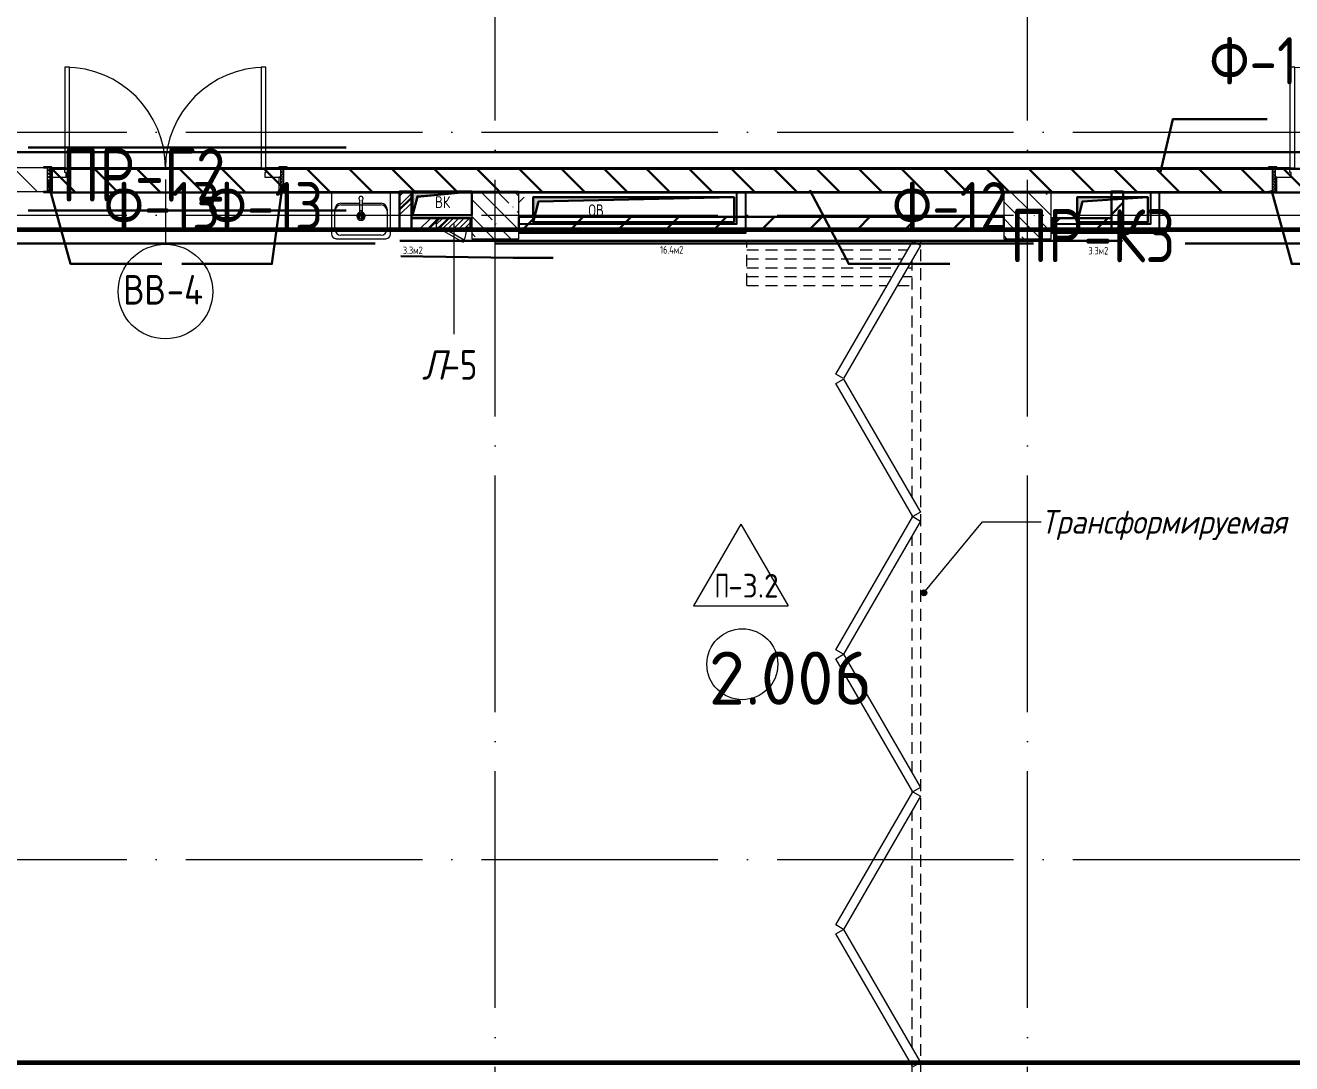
# Model space of a CAD drawing. Header units: millimetres. Extents: x -592259 to 288321, y -552984 to 293768.
# Drawn here: x 54474 to 65184, y -78495 to -69716 of the extents above; entities that cross this region are included whole.
import ezdxf

# ---------------------------------------------------------------- set-up
doc = ezdxf.new("R2010")
doc.units = ezdxf.units.MM
doc.linetypes.add('200_ШТРИХ__ш1_п0_6_', pattern=[160, 100, -60])
doc.linetypes.add('ADSK_Линия сетки', pattern=[2500, 2000, -250, 0, -250])
for name, color, linetype, lineweight in [('0) блоки', 6, 'Continuous', 30), ('0.3) ПГП 6 вып', 4, 'Continuous', 30), ('2)Фарх готовы', 3, 'Continuous', 30), ('2)Фархверки', 40, 'Continuous', 30), ('3) Перемычки готовы', 3, 'Continuous', 30), ('4) Штукатурка', 6, 'Continuous', 30), ('4.6) Швы', 6, 'Continuous', 30), ('4.7) Штук. 6 вып.', 6, 'Continuous', 30), ('6.1) Шпаклевка 5 вып.', 160, 'Continuous', 60), ('A-AREA-____-IDEN', 250, 'Continuous', 9), ('A-DETL-GENF-OTLN', 250, 'Continuous', 5), ('A-DOOR-____-IDEN', 250, 'Continuous', 9), ('A-DOOR-____-MCUT', 250, 'Continuous', 5), ('A-DOOR-____-OTLN', 250, 'Continuous', 5), ('A-DOOR-FRAM-MCUT', 250, 'Continuous', 5), ('A-DOOR-FRAM-OTLN', 250, 'Continuous', 5), ('A-FLOR-____-IDEN', 250, 'Continuous', 9), ('A-FLOR-____-OTLN', 250, 'Continuous', 9), ('A-GENM-____-MCUT', 250, 'Continuous', 25), ('A-GENM-____-OTLN', 250, 'Continuous', 9), ('A-GLAZ-____-OTLN', 250, 'Continuous', 5), ('A-WALL-____-MCUT', 250, 'Continuous', 13), ('A-WALL-____-PATT', 250, 'Continuous', 13), ('G-____-____-TEXT', 250, 'Continuous', 9), ('P-SANR-FIXT-OTLN', 250, 'Continuous', 9), ('S-COLS-____-MCUT', 250, 'Continuous', 25), ('S-COLS-____-OTLN', 250, 'Continuous', 9), ('S-GRID-____-OTLN', 250, 'Continuous', 9), ('КР_Отверстия_ВК', 250, 'Continuous', 30), ('КР_Отверстия_ОВ', 250, 'Continuous', 30), ('ОВ_Корр_отв_27.10.2025', 250, 'Continuous', 30)]:
    doc.layers.add(name, color=color, linetype=linetype, lineweight=lineweight)
doc.styles.add('GOST Common_1', font='', dxfattribs={"width": 0.9, "height": 250})
doc.styles.add('ISOCPEUR', font='isocpeur.ttf', dxfattribs={"width": 0.8, "height": 100})
doc.styles.add('ISOCPEUR_1', font='isocpeur.ttf', dxfattribs={"width": 0.9, "height": 250})
doc.styles.add('ISOCPEUR_2', font='isocpeur.ttf', dxfattribs={"height": 160})
doc.styles.add('ISOCPEUR_I', font='isocpeui.ttf', dxfattribs={"width": 0.9, "height": 12.5})
doc.styles.add('ISOCPEUR_I_1', font='ГОСТ тип А.ttf', dxfattribs={"height": 2500})
doc.styles.add('А3', font='ГОСТ тип А.ttf')
doc.styles.get('GOST Common_1').set_extended_font_data('GOST Common')
pattern_1 = [(45, (-601.3, -122294.8), (-224.5064, 224.5064), []), (45, (-521.92, -122294.8), (0, 449.0128), []), (45, (-680.67, -122294.8), (0, 449.0128), [])]

# ---------------------------------------------------------------- blocks, each defined once
blk = doc.blocks.new('Раковина_АИ_3D_Рен_МГН_Santek Neo 50 - Раковина 500x400x170-V6-АР1_Маркировочный план 2 этажа С1')
at = {"layer": 'P-SANR-FIXT-OTLN', "lineweight": 5}
for p, q in [((-250, 25), (-250, -335)), ((250, -335), (250, 25)), ((-170, -75), (-10, -75)), ((-170, -90), (170, -90)), ((-10, -167), (-10, -50)), ((10, -50), (10, -167)), ((10, -75), (170, -75)), ((-220, -295), (-220, -125)), ((-220, -295), (-220, -140)), ((35, -185), (-35, -185)), ((-10, -167), (10, -167)), ((-6, -137), (-7, -137)), ((-7, -137), (-7, -137)), ((-6, -137), (6, -137)), ((0, -150), (0, -220)), ((7, -137), (6, -137)), ((7, -137), (7, -137)), ((220, -125), (220, -295)), ((220, -140), (220, -295)), ((-210, -375), (210, -375)), ((170, -345), (-170, -345)), ((170, -345), (-170, -345))]:
    blk.add_line(p, q, dxfattribs=at)
for centre, radius, start, end in [((-170, -125), 50, 90, 180), ((-170, -140), 50, 90, 180), ((0, -35), 18, 360, 180), ((0, -35), 18, 180, 250.809), ((0, -35), 18, 289.191, 360), ((0, -35), 18, 295.1932, 300), ((0, -35), 18, 309.9994, 315), ((0, -35), 18, 324.9997, 330), ((170, -125), 50, 0, 90), ((170, -140), 50, 0, 90), ((0, -185), 35, 0, 180), ((0, -185), 35, 106.6727, 180), ((0, -185), 35, 180, 0), ((0, -185), 35, 180, 360), ((0, -185), 23, 360, 180), ((0, -185), 23, 115.3299, 180), ((0, -185), 23, 180, 360), ((0, -185), 23, 180, 360), ((0, -185), 35, 0, 73.3273), ((0, -185), 23, 360, 64.6701), ((-170, -295), 50, 180, 270), ((-170, -295), 50, 180, 270), ((170, -295), 50, 270, 0), ((170, -295), 50, 270, 0), ((-210, -335), 40, 180, 270), ((210, -335), 40, 270, 0)]:
    blk.add_arc(centre, radius, start, end, dxfattribs=at)
for points in [[(-6, -52), (-6, -52), (-6, -52), (-6, -52)], [(6, -52), (6, -52), (6, -52), (6, -52)]]:
    blk.add_open_spline(points, degree=3, dxfattribs=at)
blk = doc.blocks.new('Сифон Orio для МГН - Сифон бутылочный-V7-АР1_Маркировочный план 2 этажа С1')
at = {"layer": 'P-SANR-FIXT-OTLN', "lineweight": 5}
for start, end in [(90, 233.7432), (165, 233.7432), (165, 233.7432), (165, 180), (105, 135), (105, 135), (306.2568, 90), (345, 75), (345, 75), (45, 75), (345, 15), (195, 233.7432), (306.2568, 315), (306.2568, 315), (306.2568, 315)]:
    blk.add_arc((0, 0), 16, start, end, dxfattribs=at)
blk = doc.blocks.new('DOR__перегородка__Прямоугольная - Вн_ДПГ_7050х3880h-31766879-АР1_Маркировочный план 2 этажа С1')
at = {"layer": 'A-DOOR-____-OTLN', "linetype": '200_ШТРИХ__ш1_п0_6_'}
for p, q in [((-150, 0), (-7200, 0)), ((-7200, -1474), (-7200, 0)), ((-7190, -75), (-7200, -75)), ((-5030, -75), (-7040, -75)), ((-6975, -112), (-6975, -75)), ((-6900, -156), (-6900, -75)), ((-6825, -199), (-6825, -75)), ((-4859, -75), (-4880, -75)), ((-2704, -75), (-4709, -75)), ((-2533, -75), (-2554, -75)), ((-377, -75), (-2383, -75)), ((-150, -75), (-227, -75)), ((-150, -75), (-150, 0)), ((-7125, -1474), (-7125, -112)), ((-7050, -1474), (-7050, -155)), ((-6975, -1474), (-6975, -199)), ((-6900, -1474), (-6900, -242)), ((-6825, -1474), (-6825, -285)), ((-6825, -1474), (-7200, -1474))]:
    blk.add_line(p, q, dxfattribs=at)
at = {"layer": 'A-DOOR-FRAM-MCUT'}
for p, q in [((-7200, -69), (-7162, -4)), ((-6074, -719), (-7200, -69)), ((-7162, -4), (-6037, -654)), ((-6033, -654), (-4907, -4)), ((-4870, -69), (-5996, -719)), ((-4907, -4), (-4870, -69)), ((-4870, -69), (-4832, -4)), ((-3744, -719), (-4870, -69)), ((-4832, -4), (-3707, -654)), ((-3707, -654), (-2581, -4)), ((-2543, -69), (-3669, -719)), ((-2581, -4), (-2543, -69)), ((-2543, -69), (-2506, -4)), ((-1418, -719), (-2543, -69)), ((-2506, -4), (-1380, -654)), ((-1380, -654), (-254, -4)), ((-217, -69), (-1343, -719)), ((-254, -4), (-217, -69)), ((-6037, -654), (-6074, -719)), ((-5996, -719), (-6033, -654)), ((-3707, -654), (-3744, -719)), ((-3669, -719), (-3707, -654)), ((-1380, -654), (-1418, -719)), ((-1343, -719), (-1380, -654))]:
    blk.add_line(p, q, dxfattribs=at)
blk = doc.blocks.new('Дверь_СКБ_2Ст_Внутренняя1 - Н_ВВ-4_2000x2600h_Фрамуга сверху-42096474-АР1_Маркировочный план 2 этажа С1')
at = {"layer": 'A-DOOR-____-OTLN'}
h = blk.add_hatch(dxfattribs=at)
h.set_pattern_fill('FP_14', color=256, style=0, pattern_type=2)
h.set_pattern_definition([(135, (1301.41, 164.685), (-14.1421, -14.1421), []), (225, (1301.41, 164.685), (14.1421, -14.1421), [])])
h.paths.add_polyline_path([(1012.5, -100), (1012.5, 100), (987.5, 100), (987.5, -100)])
at = {"layer": 'A-DOOR-FRAM-OTLN'}
h = blk.add_hatch(dxfattribs=at)
h.set_pattern_fill('FP_15', color=256, style=0, pattern_type=2)
h.set_pattern_definition([(45, (-821.384, 164.685), (-14.1421, 14.1421), []), (135, (-821.384, 164.685), (-14.1421, -14.1421), [])])
h.paths.add_polyline_path([(-962.5, -100), (-962.5, 100), (-987.5, 100), (-987.5, -100)])
at = {"layer": 'A-DOOR-____-MCUT'}
for p, q in [((-837.5, 950), (-837.5, 100)), ((-797.5, 950), (-837.5, 950)), ((-797.5, 100), (-797.5, 950)), ((862.5, 950), (822.5, 950)), ((822.5, 950), (822.5, 100)), ((862.5, 100), (862.5, 950)), ((-837.5, 100), (-797.5, 100)), ((822.5, 100), (862.5, 100))]:
    blk.add_line(p, q, dxfattribs=at)
at = {"layer": 'A-DOOR-____-OTLN'}
for centre, start, end in [((-837.5, 100), 0, 90), ((862.5, 100), 90, 180)]:
    blk.add_arc(centre, 850, start, end, dxfattribs=at)
at = {"layer": 'A-DOOR-FRAM-MCUT'}
for p, q in [((-947.5, 108), (-1017.5, 108)), ((-1017.5, 108), (-1017.5, 100)), ((-947.5, 100), (-947.5, 108)), ((1042.5, 108), (972.5, 108)), ((972.5, 108), (972.5, 100)), ((1042.5, 100), (1042.5, 108)), ((-1017.5, 100), (-947.5, 100)), ((-962.5, 100), (-987.5, 100)), ((-987.5, 100), (-987.5, -100)), ((-837.5, 100), (-962.5, 100)), ((-962.5, 100), (-962.5, 20)), ((-962.5, -100), (-962.5, 100)), ((-947.5, 100), (-962.5, 100)), ((-962.5, 100), (-962.5, 99)), ((-962.5, 99), (-947.5, 99)), ((-962.5, 20), (-827.5, 20)), ((-947.5, 20), (-962.5, 20)), ((-962.5, 20), (-962.5, -100)), ((-947.5, 99), (-947.5, 100)), ((-947.5, -100), (-947.5, 20)), ((-837.5, 60), (-837.5, 100)), ((-827.5, 60), (-837.5, 60)), ((-827.5, 20), (-827.5, 60)), ((862.5, 60), (852.5, 60)), ((852.5, 60), (852.5, 20)), ((852.5, 20), (987.5, 20)), ((862.5, 100), (862.5, 60)), ((987.5, 100), (862.5, 100)), ((987.5, 100), (972.5, 100)), ((972.5, 100), (972.5, 99)), ((972.5, 100), (1042.5, 100)), ((972.5, 99), (987.5, 99)), ((987.5, 20), (972.5, 20)), ((972.5, 20), (972.5, -100)), ((987.5, 20), (987.5, 100)), ((1012.5, 100), (987.5, 100)), ((987.5, 100), (987.5, -100)), ((987.5, 99), (987.5, 100)), ((987.5, -100), (987.5, 20)), ((1012.5, -100), (1012.5, 100)), ((-947.5, -100), (-1017.5, -100)), ((-1017.5, -100), (-1017.5, -108)), ((-987.5, -100), (-962.5, -100)), ((-962.5, -100), (-947.5, -100)), ((-947.5, -108), (-947.5, -100)), ((972.5, -100), (987.5, -100)), ((1042.5, -100), (972.5, -100)), ((972.5, -100), (972.5, -108)), ((987.5, -100), (1012.5, -100)), ((1042.5, -108), (1042.5, -100)), ((-1017.5, -108), (-947.5, -108)), ((972.5, -108), (1042.5, -108))]:
    blk.add_line(p, q, dxfattribs=at)
blk = doc.blocks.new('_Wn_-As_OpeningMEP_floor__Rectangular - _Wn_-As_OpeningMEP_floor__Rectangular-32466847-АР1_Маркировочный план 2 этажа С1')
at = {"layer": 'A-DETL-GENF-OTLN'}
for p, q in [((-250, -50), (-212, 112)), ((-212, 112), (250, 150))]:
    blk.add_line(p, q, dxfattribs=at)
blk = doc.blocks.new('BSC_Колонна _Прямоугольная - 400x400-V32-АР1_Маркировочный план 2 этажа С1')
at = {"layer": 'S-COLS-____-OTLN', "lineweight": 5}
h = blk.add_hatch(dxfattribs=at)
h.set_pattern_fill('FP_35', color=256, style=0, pattern_type=2)
h.set_pattern_definition([(135, (-59050, -50975), (-142.5619, -142.5619), []), (135, (-58907.44, -50975), (-142.5619, -142.5619), [252.016, -50.403, 3.353, -47.05])])
h.paths.add_polyline_path([(-200, -200), (200, -200), (200, 200), (-200, 200), (-200, -125)])
at = {"layer": 'S-COLS-____-MCUT', "lineweight": 5}
for p, q in [((200, 200), (-200, 200)), ((-200, 200), (-200, -25)), ((200, -200), (200, 200)), ((-200, -25), (-200, -122)), ((-200, -125), (-200, -200)), ((-200, -200), (200, -200))]:
    blk.add_line(p, q, dxfattribs=at)
blk = doc.blocks.new('BSC_Колонна _Прямоугольная - 400x400-V33-АР1_Маркировочный план 2 этажа С1')
at = {"layer": 'S-COLS-____-OTLN', "lineweight": 5}
h = blk.add_hatch(dxfattribs=at)
h.set_pattern_fill('FP_36', color=256, style=0, pattern_type=2)
h.set_pattern_definition([(135, (-63550, -50975), (-142.5619, -142.5619), []), (135, (-63407.44, -50975), (-142.5619, -142.5619), [252.016, -50.403, 3.353, -47.05])])
h.paths.add_polyline_path([(-200, -200), (200, -200), (200, 200), (-200, 200)])
at = {"layer": 'S-COLS-____-MCUT', "lineweight": 5}
for p, q in [((200, 200), (-200, 200)), ((-200, 200), (-200, -200)), ((200, -200), (200, 200)), ((-200, -200), (200, -200))]:
    blk.add_line(p, q, dxfattribs=at)
blk = doc.blocks.new('АР_Люк - ЛРС_ВК_300х400_внутренний_RAL 9003-42734016-АР1_Маркировочный план 2 этажа С1')
at = {"layer": 'A-DOOR-____-OTLN'}
h = blk.add_hatch(dxfattribs=at)
h.set_pattern_fill('FP_53', color=256, style=0, pattern_type=2)
h.set_pattern_definition([(45, (125, 0), (-22.6274, 22.6274), [])])
h.paths.add_polyline_path([(275, 50), (-25, 50), (-25, -50), (275, -50)])
at = {"layer": 'A-DETL-GENF-OTLN'}
for p, q in [((275, 50), (-25, 50)), ((-25, 50), (-25, -50)), ((275, -50), (275, 50)), ((-25, -50), (275, -50))]:
    blk.add_line(p, q, dxfattribs=at)
at = {"layer": 'A-DOOR-____-MCUT', "lineweight": 5}
for p, q in [((48, 155), (38, 138)), ((38, 138), (220, 33)), ((230, 50), (48, 155)), ((20, 50), (-15, 50)), ((-15, 50), (-15, 30)), ((-15, 30), (20, 30)), ((20, 30), (20, 50)), ((220, 33), (230, 50)), ((265, 50), (230, 50)), ((230, 50), (230, 30)), ((230, 30), (265, 30)), ((265, 30), (265, 50))]:
    blk.add_line(p, q, dxfattribs=at)
blk.add_arc((230, 50), 210, 150, 180, dxfattribs=at)
at = {"layer": 'A-DOOR-____-OTLN'}
blk.add_line((230, 50), (48, 155), dxfattribs=at)
blk = doc.blocks.new('ASML_АР_Отделка Люка - ВО Отделка люков_Грунтовка 0_Шпатлевка 0_Окраска 0_0-42467640-АР1_Маркировочный план 2 этажа С1')
at = {"layer": 'A-GENM-____-MCUT', "lineweight": 5}
for p, q in [((-140, 3), (-150, 3)), ((-150, 3), (-150, 0)), ((65, 3), (-105, 3)), ((150, 3), (140, 3)), ((150, 0), (150, 3)), ((-150, 0), (-140, 0)), ((-105, 0), (70, 0)), ((103, 0), (105, 0)), ((140, 0), (150, 0))]:
    blk.add_line(p, q, dxfattribs=at)
blk = doc.blocks.new('AAR_СКБ_Марка_Перекрытия - Марка пола-17325028-АР1_Маркировочный план 2 этажа С1')
at = {"layer": 'A-FLOR-____-IDEN'}
for p, q in [((0, 6.93), (-4, 0)), ((0, 6.93), (4, 0)), ((-4, 0), (4, 0))]:
    blk.add_line(p, q, dxfattribs=at)
blk = doc.blocks.new('AAR_СКБ_Марка_Помещения_мал - Номер-28977439-АР1_Маркировочный план 2 этажа С1')
at = {"layer": 'A-AREA-____-IDEN'}
blk.add_circle((-0.03, 0), 3, dxfattribs=at)
blk = doc.blocks.new('ADSK_Марка_Дверь - Типоразмер_ADSK_Марка-30565456-АР1_Маркировочный план 2 этажа С1')
at = {"layer": 'A-DOOR-____-IDEN'}
blk.add_circle((0, 0), 4, dxfattribs=at)
blk = doc.blocks.new('*U2812')
at = {"linetype": 'ByBlock', "lineweight": -2, "ltscale": 5}
h = blk.add_hatch(color=0, dxfattribs=at)
h.dxf.hatch_style = 1
h.paths.add_polyline_path([(92, -73), (3400, 0), (0, 0), (0, -420)])
at = {"color": 0, "linetype": 'ByBlock', "lineweight": -2, "ltscale": 5}
blk.add_lwpolyline([(0, 0), (3400, 0), (3400, -420), (0, -420)], close=True, dxfattribs=at)
blk.add_lwpolyline([(3400, 0), (92, -73), (0, -420)], dxfattribs=at)
blk = doc.blocks.new('*U2813')
at = {"linetype": 'ByBlock', "lineweight": -2, "ltscale": 5}
h = blk.add_hatch(color=0, dxfattribs=at)
h.dxf.hatch_style = 1
h.paths.add_polyline_path([(92, -73), (1200, 0), (0, 0), (0, -420)])
at = {"color": 0, "linetype": 'ByBlock', "lineweight": -2, "ltscale": 5}
blk.add_lwpolyline([(0, 0), (1200, 0), (1200, -420), (0, -420)], close=True, dxfattribs=at)
blk.add_lwpolyline([(1200, 0), (92, -73), (0, -420)], dxfattribs=at)
blk = doc.blocks.new('*U2808')
at = {"linetype": 'ByBlock', "lineweight": -2, "ltscale": 5}
h = blk.add_hatch(color=0, dxfattribs=at)
h.dxf.hatch_style = 1
h.paths.add_polyline_path([(82, -93), (1000, 0), (0, 0), (0, -400)])
at = {"color": 0, "linetype": 'ByBlock', "lineweight": -2, "ltscale": 5}
blk.add_lwpolyline([(0, 0), (1000, 0), (1000, -400), (0, -400)], close=True, dxfattribs=at)
blk.add_lwpolyline([(1000, 0), (82, -93), (0, -400)], dxfattribs=at)

msp = doc.modelspace()

# ---------------------------------------------------------------- hatches: boundary and pattern name
at = {"layer": '0) блоки'}
h = msp.add_hatch(dxfattribs=at)
h.set_pattern_fill('ANSI31', color=256, scale=80, angle=90)
h.set_pattern_definition([(135, (54698.7, -70927.8), (-179.605, -179.605), [])])
h.paths.add_polyline_path([(66979.3078, -71127.7883), (54698.7078, -71127.7883), (54698.7078, -70927.7883), (66979.3078, -70927.7883)])
at = {"layer": '0.3) ПГП 6 вып'}
h = msp.add_hatch(dxfattribs=at)
h.set_pattern_fill('ANSI31', color=4, scale=90)
h.paths.add_polyline_path([(57638.6859, -71444.7878), (57738.6859, -71444.7878), (57738.6859, -71119.7883), (57638.6859, -71119.7883)])
h = msp.add_hatch(dxfattribs=at)
h.set_pattern_fill('ANSI31', color=4, scale=90)
h.paths.add_polyline_path([(63758.7298, -71444.7878), (63658.7298, -71444.7878), (63658.7298, -71119.7883), (63758.7298, -71119.7883)])
h = msp.add_hatch(dxfattribs=at)
h.set_pattern_fill('ANSI31', color=4, scale=90)
h.paths.add_polyline_path([(57738.6859, -71444.7878), (58238.7078, -71444.7878), (58238.7078, -71344.7878), (57738.6859, -71344.7878)])
h = msp.add_hatch(dxfattribs=at)
h.set_pattern_fill('ANSI31', color=4, scale=90)
h.paths.add_polyline_path([(58648.7078, -71435.7872), (62748.7078, -71435.7872), (62748.7078, -71335.7872), (58648.7078, -71335.7872)])
h = msp.add_hatch(dxfattribs=at)
h.set_pattern_fill('ANSI31', color=4, scale=90)
h.paths.add_polyline_path([(63658.7298, -71444.7878), (63158.7078, -71444.7878), (63158.7078, -71344.7878), (63658.7298, -71344.7878)])
at = {"layer": 'A-WALL-____-PATT', "lineweight": 15, "true_color": 0x000000}
h = msp.add_hatch(dxfattribs=at)
h.set_pattern_fill('FP_7', color=18, style=0, pattern_type=2)
h.set_pattern_definition(pattern_1)
h.paths.add_polyline_path([(57738.6859, -71444.7878), (57738.6859, -71119.7883), (57638.6859, -71119.7883), (57638.6859, -71444.7878)])
h = msp.add_hatch(dxfattribs=at)
h.set_pattern_fill('FP_4', color=18, style=0, pattern_type=2)
h.set_pattern_definition([(45, (-601.3, -122294.8), (-251.4472, 251.4472), []), (45, (-601.3, -121913.8), (-251.4472, 251.4472), [])])
h.paths.add_polyline_path([(58648.7078, -71429.7883), (58768.7078, -71429.7883), (58768.7078, -71169.7883), (58648.7078, -71169.7883)])
h = msp.add_hatch(dxfattribs=at)
h.set_pattern_fill('FP_7', color=18, style=0, pattern_type=2)
h.set_pattern_definition(pattern_1)
h.paths.add_polyline_path([(57738.6859, -71444.7878), (57948.6859, -71444.7878), (57948.6859, -71441.7878), (57958.6859, -71441.3395), (57958.6859, -71424.7878), (57993.6859, -71424.7878), (57993.6859, -71441.7878), (57995.418, -71441.7878), (58003.6859, -71427.4672), (58028.4898, -71441.7878), (58203.6859, -71441.7878), (58203.6859, -71424.7878), (58238.6859, -71424.7878), (58238.6859, -71344.7878), (57738.6859, -71344.7878), (57738.6859, -71441.7878)])
at = {"layer": 'G-____-____-TEXT', "true_color": 0x000000}
h = msp.add_hatch(color=18, dxfattribs=at)
edge = h.paths.add_edge_path()
edge.add_arc((62073.7178, -74513.5839), 25, 0, 360)

# ---------------------------------------------------------------- linework, layer by layer
at = {"color": 18, "true_color": 0x000000}
for points in [[(58649.708, -71394.5984), (60492.4369, -71394.5984), (60492.437, -71119.788)], [(58649.708, -71469.5984), (60567.4369, -71469.5984), (60567.437, -71119.788)]]:
    msp.add_lwpolyline(points, dxfattribs=at)
at = {"color": 18, "true_color": 0x000000, "elevation": -236}
for points in [[(63148.7078, -71394.5984), (63992.4369, -71394.5984), (63992.437, -71119.788)], [(63148.7078, -71469.5984), (64067.4369, -71469.5984), (64067.437, -71119.788)]]:
    msp.add_lwpolyline(points, dxfattribs=at)
at = {"layer": '0) блоки'}
msp.add_lwpolyline([(66979.3078, -71127.7883), (54698.7078, -71127.7883), (54698.7078, -70927.7883), (66979.3078, -70927.7883)], close=True, dxfattribs=at)
at = {"layer": '0.3) ПГП 6 вып'}
for points in [[(57638.6859, -71444.7878), (57738.6859, -71444.7878), (57738.6859, -71119.7883), (57638.6859, -71119.7883)], [(63758.7298, -71444.7878), (63658.7298, -71444.7878), (63658.7298, -71119.7883), (63758.7298, -71119.7883)], [(57738.6859, -71444.7878), (58238.7078, -71444.7878), (58238.7078, -71344.7878), (57738.6859, -71344.7878)], [(58648.7078, -71435.7872), (62748.7078, -71435.7872), (62748.7078, -71335.7872), (58648.7078, -71335.7872)], [(63658.7298, -71444.7878), (63158.7078, -71444.7878), (63158.7078, -71344.7878), (63658.7298, -71344.7878)]]:
    msp.add_lwpolyline(points, close=True, dxfattribs=at)
at = {"layer": '2)Фарх готовы'}
for points in [[(64075.3347, -70954.7497), (64178.8606, -70507.783), (64277.5803, -70507.783), (64977.5803, -70507.783)], [(54664.4801, -71038.7833), (54857.0696, -71732.3145), (54927.2448, -71732.3145), (55627.2448, -71732.3145)], [(65013.1725, -71110.623), (65184.6352, -71732.3145), (65219.4554, -71732.3145), (65919.4554, -71732.3145)]]:
    msp.add_lwpolyline(points, dxfattribs=at)
at = {"layer": '2)Фархверки'}
for points in [[(56645.0986, -71092.9163), (56559.2059, -71732.3145), (56497.3632, -71732.3145), (55797.3632, -71732.3145)], [(61107.7757, -71110.0948), (61437.6675, -71732.3145), (61593.9034, -71732.3145), (62293.9034, -71732.3145)]]:
    msp.add_lwpolyline(points, dxfattribs=at)
at = {"layer": '4) Штукатурка'}
for p, q in [((32161.2872, -70787.3863), (68202.3341, -70787.3863)), ((54374.2071, -71558.9998), (57433.8383, -71558.9998)), ((58448.7078, -71558.9998), (62999.7758, -71558.9998)), ((64282.0672, -71558.9998), (67776.9742, -71558.9998))]:
    msp.add_line(p, q, dxfattribs=at)
at = {"layer": '4.6) Швы'}
for points in [[(54498.6877, -70747.6795), (57187.5318, -70747.6795)], [(54498.6877, -71280.0809), (57187.5318, -71280.0809)], [(57649.3919, -71666.8773), (58599.8769, -71680.278), (58939.1437, -71682.3969)]]:
    msp.add_lwpolyline(points, dxfattribs=at)
at = {"layer": '4.7) Штук. 6 вып.'}
msp.add_lwpolyline([(57641.6437, -71538.7711), (63754.5073, -71538.7711)], dxfattribs=at)
at = {"layer": '6.1) Шпаклевка 5 вып.'}
msp.add_lwpolyline([(54254.9564, -78485.1376), (68368.7064, -78485.1376), (68368.7064, -71445.7878), (54254.9564, -71445.7878)], close=True, dxfattribs=at)
at = {"layer": 'A-DOOR-____-IDEN', "color": 18, "true_color": 0x000000}
for p, q in [((55658.7078, -71019.7883), (55658.7078, -71566.9021)), ((58098.6859, -71394.7878), (58098.6859, -72328.2721))]:
    msp.add_line(p, q, dxfattribs=at)
at = {"layer": 'A-FLOR-____-OTLN', "color": 18, "lineweight": 5, "true_color": 0x000000}
for p, q in [((56468.7078, -70919.7883), (54848.7078, -70919.7883)), ((54848.7078, -70919.7883), (56468.7078, -70919.7883)), ((57748.7078, -71319.7878), (57748.7078, -71119.7883)), ((58248.7078, -71319.7878), (57748.7078, -71319.7878))]:
    msp.add_line(p, q, dxfattribs=at)
at = {"layer": 'A-WALL-____-MCUT', "color": 18, "lineweight": 15, "true_color": 0x000000}
for p, q in [((54628.7078, -70919.7883), (47878.7078, -70919.7883)), ((63158.7178, -70919.7883), (56688.7078, -70919.7883)), ((64058.7178, -70919.7883), (63158.7178, -70919.7883)), ((64989.3078, -70919.7883), (64058.7178, -70919.7883)), ((54148.7078, -71119.7883), (54628.7078, -71119.7883)), ((56688.7078, -71119.7883), (65019.3078, -71119.7883)), ((57738.6859, -71119.7883), (57638.6859, -71119.7883)), ((57638.6859, -71119.7883), (57638.6859, -71444.7878)), ((57738.6859, -71344.7878), (57738.6859, -71119.7883)), ((63148.7078, -71119.7883), (63158.7178, -71119.7883)), ((64058.7178, -71119.7883), (64989.3078, -71119.7883)), ((58238.6859, -71344.7878), (57738.6859, -71344.7878)), ((58238.6859, -71424.7878), (58238.6859, -71344.7878)), ((57638.6859, -71444.7878), (57948.6859, -71444.7878))]:
    msp.add_line(p, q, dxfattribs=at)
at = {"layer": 'A-WALL-____-PATT', "color": 18, "linetype": 'Continuous', "lineweight": 5, "true_color": 0x000000}
for p, q in [((54572.5677, -71119.7883), (54372.5677, -70919.7883)), ((54658.7078, -70923.0857), (54655.4104, -70919.7883))]:
    msp.add_line(p, q, dxfattribs=at)
at = {"layer": 'G-____-____-TEXT', "color": 18, "true_color": 0x000000}
for p, q in [((62073.7178, -74513.5839), (62568.8344, -73913.6653)), ((62568.8344, -73913.6653), (63063.9509, -73913.6653))]:
    msp.add_line(p, q, dxfattribs=at)
msp.add_circle((62073.7178, -74513.5839), 25, dxfattribs=at)
at = {"layer": 'S-GRID-____-OTLN', "color": 18, "linetype": 'ADSK_Линия сетки', "true_color": 0x000000}
for p, q in [((58448.7078, -83022.3092), (58448.7078, -61092.7832)), ((62948.7078, -83022.3092), (62948.7078, -61092.7832)), ((-4170.8434, -70619.7878), (72672.5335, -70619.7878)), ((-4170.8434, -71319.7878), (72672.5335, -71319.7878)), ((-4170.8434, -76769.7878), (72672.5335, -76769.7878))]:
    msp.add_line(p, q, dxfattribs=at)
at = {"layer": 'ОВ_Корр_отв_27.10.2025', "color": 18, "ltscale": 100, "true_color": 0x000000}
for points, elevation in [([(60468.7078, -71169.7878), (60468.7078, -71379.7878), (58768.7078, -71379.7878), (58768.7078, -71169.7878)], -2584.3161), ([(63968.7078, -71169.7878), (63968.7078, -71379.7878), (63368.7078, -71379.7878), (63368.7078, -71169.7878)], -2820.3161)]:
    msp.add_lwpolyline(points, close=True, dxfattribs=dict(at, elevation=elevation))

# ---------------------------------------------------------------- block references
at = {"layer": 'A-AREA-____-IDEN', "color": 18, "true_color": 0x000000, "xscale": 99.99999999999993, "yscale": 99.99999999999993, "zscale": 99.99999999999993}
msp.add_blockref('AAR_СКБ_Марка_Помещения_мал - Номер-28977439-АР1_Маркировочный план 2 этажа С1', (60540.894, -75117.4512), dxfattribs=at)
at = {"layer": 'A-DOOR-____-IDEN', "color": 18, "true_color": 0x000000, "xscale": 99.99999999999993, "yscale": 99.99999999999993, "zscale": 99.99999999999993}
msp.add_blockref('ADSK_Марка_Дверь - Типоразмер_ADSK_Марка-30565456-АР1_Маркировочный план 2 этажа С1', (55658.7078, -71966.9021), dxfattribs=at)
at = {"layer": 'A-DOOR-____-OTLN', "color": 18, "true_color": 0x000000}
for p in [(55646.2078, -71019.7883), (66006.8078, -71019.7883)]:
    msp.add_blockref('Дверь_СКБ_2Ст_Внутренняя1 - Н_ВВ-4_2000x2600h_Фрамуга сверху-42096474-АР1_Маркировочный план 2 этажа С1', p, dxfattribs=at)
for name, p, rotation in [('АР_Люк - ЛРС_ВК_300х400_внутренний_RAL 9003-42734016-АР1_Маркировочный план 2 этажа С1', (58223.6859, -71394.7878), 180), ('DOR__перегородка__Прямоугольная - Вн_ДПГ_7050х3880h-31766879-АР1_Маркировочный план 2 этажа С1', (62048.7178, -78739.7883), 269.9999999999999)]:
    msp.add_blockref(name, p, dxfattribs=dict(at, rotation=rotation))
at = {"layer": 'A-FLOR-____-IDEN', "color": 18, "true_color": 0x000000, "xscale": 99.99999999999993, "yscale": 99.99999999999993, "zscale": 99.99999999999993}
msp.add_blockref('AAR_СКБ_Марка_Перекрытия - Марка пола-17325028-АР1_Маркировочный план 2 этажа С1', (60524.6327, -74625.0837), dxfattribs=at)
at = {"layer": 'A-GENM-____-OTLN', "color": 18, "lineweight": 5, "true_color": 0x000000, "rotation": 180}
msp.add_blockref('ASML_АР_Отделка Люка - ВО Отделка люков_Грунтовка 0_Шпатлевка 0_Окраска 0_0-42467640-АР1_Маркировочный план 2 этажа С1', (58098.6859, -71441.7878), dxfattribs=at)
at = {"layer": 'A-GLAZ-____-OTLN', "color": 18, "true_color": 0x000000}
msp.add_blockref('_Wn_-As_OpeningMEP_floor__Rectangular - _Wn_-As_OpeningMEP_floor__Rectangular-32466847-АР1_Маркировочный план 2 этажа С1', (57998.7078, -71269.7878), dxfattribs=at)
at = {"layer": 'P-SANR-FIXT-OTLN', "color": 18, "lineweight": 5, "true_color": 0x000000}
for name, p in [('Раковина_АИ_3D_Рен_МГН_Santek Neo 50 - Раковина 500x400x170-V6-АР1_Маркировочный план 2 этажа С1', (57312.7078, -71144.7769)), ('Сифон Orio для МГН - Сифон бутылочный-V7-АР1_Маркировочный план 2 этажа С1', (57312.7078, -71337.7883))]:
    msp.add_blockref(name, p, dxfattribs=at)
at = {"layer": 'S-COLS-____-OTLN', "color": 18, "lineweight": 5, "true_color": 0x000000}
for name, p in [('BSC_Колонна _Прямоугольная - 400x400-V32-АР1_Маркировочный план 2 этажа С1', (58448.7078, -71319.7878)), ('BSC_Колонна _Прямоугольная - 400x400-V33-АР1_Маркировочный план 2 этажа С1', (62948.7078, -71319.7878))]:
    msp.add_blockref(name, p, dxfattribs=at)
at = {"layer": 'КР_Отверстия_ВК', "color": 18, "true_color": 0x000000, "xscale": 0.5, "yscale": 0.5, "zscale": 0.5}
msp.add_blockref('*U2808', (57748.7078, -71119.7872), dxfattribs=at)
at = {"layer": 'КР_Отверстия_ОВ', "color": 18, "true_color": 0x000000, "xscale": 0.5, "yscale": 0.5, "zscale": 0.5}
for name, p in [('*U2812', (58768.7078, -71169.7878, -2820.3161)), ('*U2813', (63368.7078, -71169.7883, -2820.3161))]:
    msp.add_blockref(name, p, dxfattribs=at)

# ---------------------------------------------------------------- texts
at = {"layer": '0.3) ПГП 6 вып', "char_height": 63.81659, "attachment_point": 1, "style": 'А3'}
for s, insert in [('3.3м2', (57666.4984, -71586.225)), ('16.4м2', (59841.551, -71582.1537)), ('3.3м2', (63464.4081, -71589.6773))]:
    msp.add_mtext_dynamic_manual_height_columns(s, width=1367.025343, gutter_width=319.083, heights=[0], dxfattribs=dict(at, insert=insert))
at = {"layer": '2)Фарх готовы', "char_height": 400, "width": 526.708687, "attachment_point": 1, "style": 'GOST Common_1'}
for s, insert in [('Ф-12', (64488.0283, -69816.028)), ('Ф-13', (55137.6928, -71040.5595)), ('Ф-13', (56007.8112, -71040.5595)), ('Ф-12', (61804.3513, -71040.5595))]:
    msp.add_mtext(s, dxfattribs=dict(at, insert=insert))
at = {"layer": '2)Фархверки', "char_height": 100, "width": 160.3375, "attachment_point": 1, "style": 'ISOCPEUR'}
for s, insert in [('ВК', (57938.7289, -71160.8323)), ('ОВ', (59236.289, -71229.4621))]:
    msp.add_mtext(s, dxfattribs=dict(at, insert=insert))
at = {"layer": '3) Перемычки готовы', "char_height": 450, "width": 333.502, "attachment_point": 1, "style": 'ISOCPEUR_I_1'}
for s, insert in [('ПР-Г2', (54781.2231, -70756.407)), ('ПР-К3', (62802.079, -71269.0008))]:
    msp.add_mtext(s, dxfattribs=dict(at, insert=insert))
at = {"layer": 'A-AREA-____-IDEN', "color": 18, "true_color": 0x000000, "insert": (60252.9936, -75009.9657), "char_height": 450, "width": 654.177, "attachment_point": 1, "style": 'ISOCPEUR_2'}
msp.add_mtext('2.006', dxfattribs=at)
at = {"layer": 'A-DOOR-____-IDEN', "color": 18, "true_color": 0x000000, "char_height": 250, "attachment_point": 1}
for s, insert, width, style in [('ВВ', (55300.9504, -71826.4515), 447.341625, 'GOST Common_1'), ('-4', (55670.0442, -71826.4515), 411.265687, 'GOST Common_1'), ('\\fISOCPEUR|b0|i1|c204|p34|;\\W.9;Л', (57827.8575, -72461.918), 223.670812, 'ISOCPEUR_I_1'), ('-5', (58012.4044, -72461.918), 404.0505, 'ISOCPEUR_I_1')]:
    msp.add_mtext(s, dxfattribs=dict(at, insert=insert, width=width, style=style))
at = {"layer": 'A-FLOR-____-IDEN', "color": 18, "true_color": 0x000000, "char_height": 200, "attachment_point": 1, "style": 'ISOCPEUR_1'}
for s, insert, width in [('\\fISOCPEUR|b0|i0|c204|p34|;\\W.7;П', (60303.2977, -74353.6979), 140.295312), ('-3.2', (60419.0529, -74353.6979), 420.885937)]:
    msp.add_mtext(s, dxfattribs=dict(at, insert=insert, width=width))
at = {"layer": 'G-____-____-TEXT', "color": 18, "true_color": 0x000000, "insert": (63063.9509, -73813.6653), "char_height": 200, "width": 2712.9105, "attachment_point": 1, "style": 'ISOCPEUR_I'}
msp.add_mtext('Трансформируемая', dxfattribs=at)

doc.saveas('drawing.dxf')
